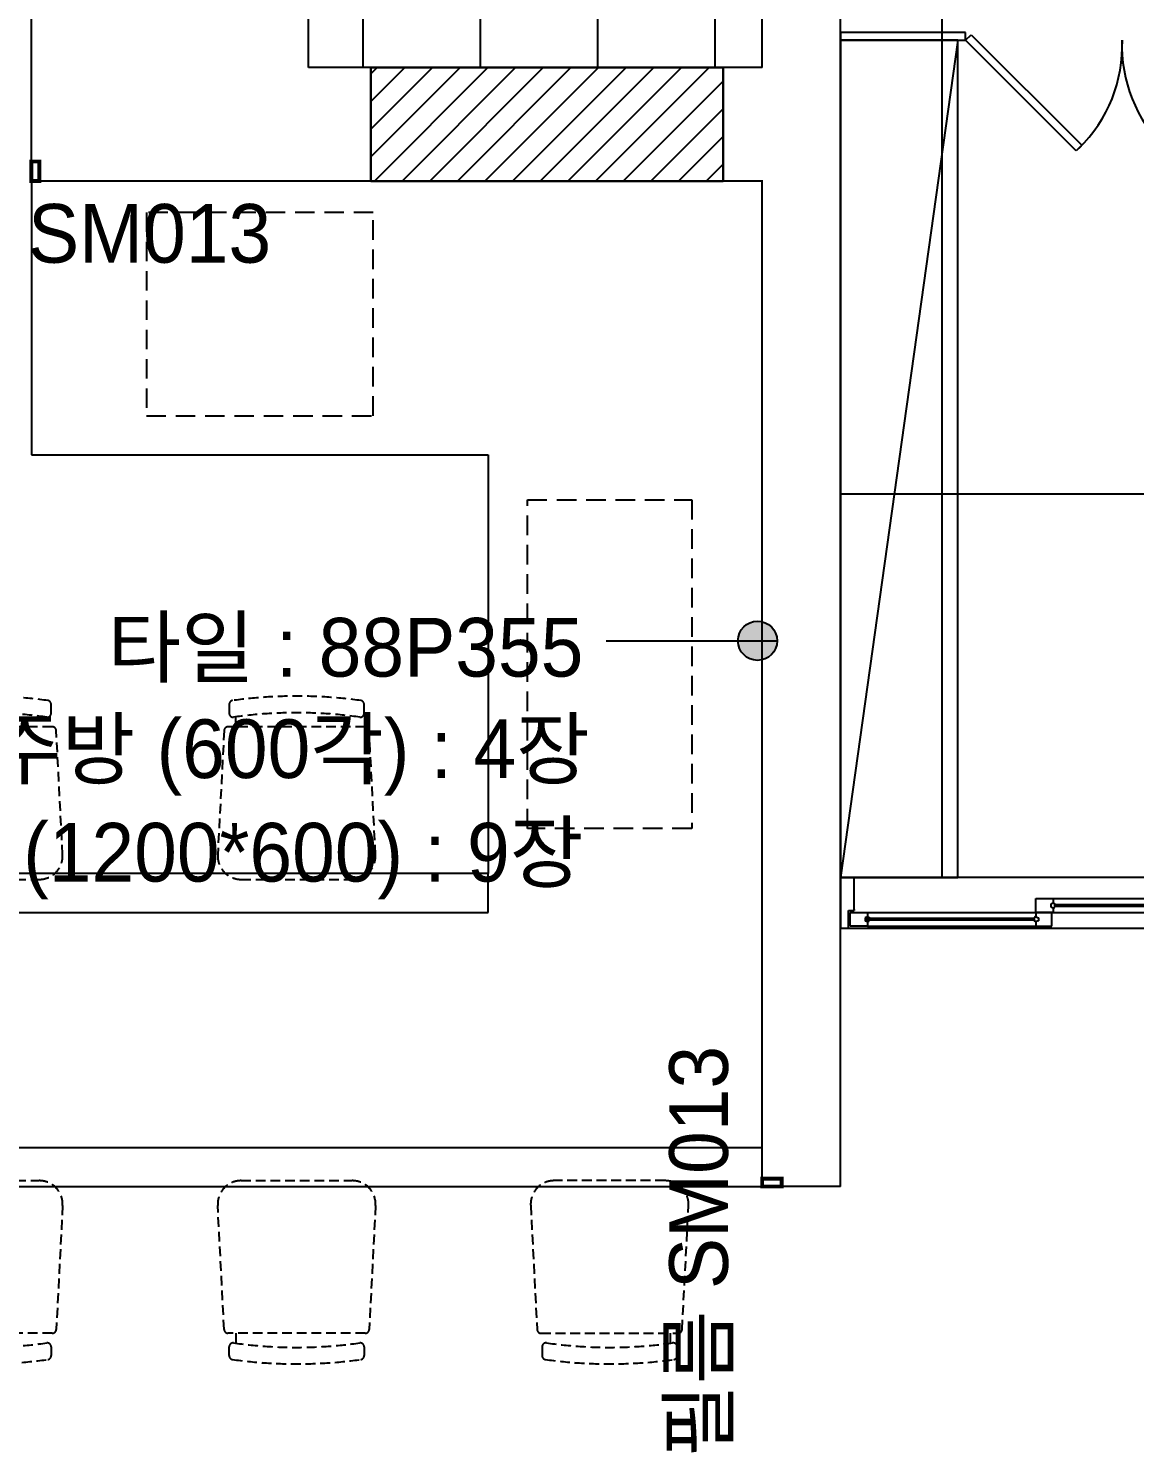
# Model space of a CAD drawing. Header units: inches. Extents: x 4374 to 164780, y 597 to 50243.
# Drawn here: x 13616 to 16444, y 11400 to 15040 of the extents above; entities that cross this region are included whole.
import ezdxf
from ezdxf.enums import TextEntityAlignment as Align

# ---------------------------------------------------------------- set-up
doc = ezdxf.new("R2010")
doc.units = ezdxf.units.IN
doc.header["$LTSCALE"] = 50
doc.header["$MEASUREMENT"] = 0
doc.linetypes.add('DASHED', pattern=[0.75, 0.5, -0.25])
doc.linetypes.add('DASHEDX2', pattern=[1.5, 1, -0.5])
for name, color, linetype in [('03-TEXT', 3, 'Continuous'), ('03-WAL NEW', 3, 'Continuous'), ('04_FUR', 6, 'Continuous'), ('06-FUR', 6, 'Continuous'), ('3.기호.계단선', 30, 'Continuous'), ('FUR', 8, 'DASHED'), ('Layer 1', 7, 'Continuous'), ('도면층2', 2, 'Continuous'), ('도면층4', 4, 'Continuous'), ('도면층8', 8, 'Continuous')]:
    doc.layers.add(name, color=color, linetype=linetype)
doc.styles.add('코레일둥고', font='Korail_Round_Gothic_Medium.ttf')

# ---------------------------------------------------------------- blocks, each defined once
blk = doc.blocks.new('GSTERT')
at = {"layer": '03-WAL NEW', "color": 8, "linetype": 'Continuous'}
for p, q in [((-40858.5, -14759.1), (-40842.7, -14743.3)), ((-40858.5, -14829.8), (-40772, -14743.3)), ((-40858.5, -14900.5), (-40701.3, -14743.3)), ((-40858.5, -14971.2), (-40630.6, -14743.3)), ((-40849.8, -15033.3), (-40559.8, -14743.3)), ((-40779.1, -15033.3), (-40489.1, -14743.3)), ((-40708.4, -15033.3), (-40418.4, -14743.3)), ((-40637.7, -15033.3), (-40347.7, -14743.3)), ((-40567, -15033.3), (-40277, -14743.3)), ((-40496.3, -15033.3), (-40206.3, -14743.3)), ((-40425.6, -15033.3), (-40135.6, -14743.3)), ((-40354.9, -15033.3), (-40064.9, -14743.3)), ((-40284.2, -15033.3), (-39994.2, -14743.3)), ((-40213.5, -15033.3), (-39958.5, -14778.4)), ((-40142.7, -15033.3), (-39958.5, -14849.1)), ((-40072, -15033.3), (-39958.5, -14919.8)), ((-40001.3, -15033.3), (-39958.5, -14990.5))]:
    blk.add_line(p, q, dxfattribs=at)
at = {"layer": '03-WAL NEW', "color": 8}
for p, q in [((-40858.5, -14743.3), (-39958.5, -14743.3)), ((-40858.5, -15033.3), (-40858.5, -14743.3)), ((-39958.5, -14743.3), (-39958.5, -15033.3)), ((-39958.5, -15033.3), (-40858.5, -15033.3))]:
    blk.add_line(p, q, dxfattribs=at)
at = {"layer": '04_FUR', "color": 8}
for p, q in [((-40558.5, -16903.3), (-40558.5, -16803.3)), ((-42238.5, -16903.3), (-40558.5, -16903.3)), ((-42238.5, -17503.3), (-39858.5, -17503.3))]:
    blk.add_line(p, q, dxfattribs=at)
at = {"layer": '06-FUR', "color": 8}
for p, q in [((-39338.5, -14653.3), (-39658.5, -14653.3)), ((-39658.5, -14653.3), (-39658.5, -14673.3)), ((-39338.5, -14673.3), (-39338.5, -14653.3)), ((-39338.5, -14673.3), (-39324.3, -14659.2)), ((-39324.3, -14659.2), (-39041.5, -14942)), ((-39658.5, -14673.3), (-39338.5, -14673.3)), ((-39358.5, -14673.3), (-39658.5, -14673.3)), ((-39658.5, -14673.3), (-39658.5, -16813.3)), ((-39358.5, -14673.3), (-39658.5, -16813.3)), ((-39358.5, -16813.3), (-39358.5, -14673.3)), ((-39055.6, -14956.2), (-39338.5, -14673.3)), ((-39041.5, -14942), (-39055.6, -14956.2)), ((-41726.5, -15033.3), (-41726.5, -15733.3)), ((-39858.5, -15033.3), (-41726.5, -15033.3)), ((-39858.5, -17603.3), (-39858.5, -15033.3)), ((-41726.5, -15733.3), (-40558.5, -15733.3)), ((-40558.5, -15733.3), (-40558.5, -16803.3)), ((-40558.5, -16803.3), (-42238.5, -16803.3)), ((-39658.5, -16813.3), (-39358.5, -16813.3)), ((-42238.5, -17603.3), (-39858.5, -17603.3))]:
    blk.add_line(p, q, dxfattribs=at)
at = {"layer": '06-FUR', "color": 8, "linetype": 'DASHEDX2'}
for p, q in [((-40852.5, -15113.3), (-41432.5, -15113.3)), ((-41432.5, -15113.3), (-41432.5, -15633.3)), ((-40852.5, -15633.3), (-40852.5, -15113.3)), ((-41432.5, -15633.3), (-40852.5, -15633.3)), ((-40458.5, -16688.3), (-40458.5, -15848.3)), ((-40458.5, -15848.3), (-40038.5, -15848.3)), ((-40038.5, -15848.3), (-40038.5, -16688.3)), ((-40038.5, -16688.3), (-40458.5, -16688.3))]:
    blk.add_line(p, q, dxfattribs=at)
at = {"layer": '06-FUR', "color": 8}
for centre, start, end in [((-39302.9, -14687.7), 314.2144, 2.2625), ((-38574.1, -14687.7), 177.7375, 225.7856)]:
    blk.add_arc(centre, 364.7, start, end, dxfattribs=at)
at = {"layer": 'FUR', "color": 8}
for p, q in [((-41203.5, -16428.3), (-41203.5, -16402.7)), ((-41203.5, -17978.3), (-41203.5, -18004)), ((-40093.5, -17978.3), (-40093.5, -18004))]:
    blk.add_line(p, q, dxfattribs=at)
for points in [[(-41687.3, -16403.6, 0.455835), (-41675.9, -16393.7), (-41675.9, -16371.1, 0.37479), (-41684.5, -16361.1, 0.068331), (-42012.4, -16361.1, 0.37479), (-42021, -16371.1), (-42021, -16393.7, 0.455835), (-42009.6, -16403.6, -0.070108)], [(-40887.3, -16403.6, 0.455835), (-40875.9, -16393.7), (-40875.9, -16371.1, 0.37479), (-40884.5, -16361.1, 0.068331), (-41212.4, -16361.1, 0.37479), (-41221, -16371.1), (-41221, -16393.7, 0.455835), (-41209.6, -16403.6, -0.070108)], [(-42024, -16428.3, 0.399285), (-42033.9, -16437.8), (-42050.2, -16755.3, 0.429301), (-41990.3, -16818.3), (-41706.6, -16818.3, 0.429301), (-41646.7, -16755.3), (-41663, -16437.8, 0.399285), (-41673, -16428.3)], [(-41224, -16428.3, 0.399285), (-41233.9, -16437.8), (-41250.2, -16755.3, 0.429301), (-41190.3, -16818.3), (-40906.6, -16818.3, 0.429301), (-40846.7, -16755.3), (-40863, -16437.8, 0.399285), (-40873, -16428.3)], [(-42024, -17978.3, -0.399285), (-42033.9, -17968.9), (-42050.2, -17651.4, -0.429301), (-41990.3, -17588.3), (-41706.6, -17588.3, -0.429301), (-41646.7, -17651.4), (-41663, -17968.9, -0.399285), (-41673, -17978.3)], [(-41224, -17978.3, -0.399285), (-41233.9, -17968.9), (-41250.2, -17651.4, -0.429301), (-41190.3, -17588.3), (-40906.6, -17588.3, -0.429301), (-40846.7, -17651.4), (-40863, -17968.9, -0.399285), (-40873, -17978.3)], [(-40073, -17978.3, 0.399285), (-40063, -17968.9), (-40046.7, -17651.4, 0.429301), (-40106.6, -17588.3), (-40390.3, -17588.3, 0.429301), (-40450.2, -17651.4), (-40433.9, -17968.9, 0.399285), (-40424, -17978.3)], [(-41687.3, -18003.1, -0.455835), (-41675.9, -18013), (-41675.9, -18035.6, -0.37479), (-41684.5, -18045.5, -0.068331), (-42012.4, -18045.5, -0.37479), (-42021, -18035.6), (-42021, -18013, -0.455835), (-42009.6, -18003.1, 0.070108)], [(-40887.3, -18003.1, -0.455835), (-40875.9, -18013), (-40875.9, -18035.6, -0.37479), (-40884.5, -18045.5, -0.068331), (-41212.4, -18045.5, -0.37479), (-41221, -18035.6), (-41221, -18013, -0.455835), (-41209.6, -18003.1, 0.070108)], [(-40409.6, -18003.1, 0.455835), (-40421, -18013), (-40421, -18035.6, 0.37479), (-40412.4, -18045.5, 0.068331), (-40084.5, -18045.5, 0.37479), (-40075.9, -18035.6), (-40075.9, -18013, 0.455835), (-40087.3, -18003.1, -0.070108)]]:
    blk.add_lwpolyline(points, format="xyb", close=True, dxfattribs=at)
at = {"layer": 'Layer 1', "color": 8}
blk.add_lwpolyline([(-39658.5, -16943.3), (-38198.5, -16943.3), (-38198.5, -16813.3), (-39658.5, -16813.3)], close=True, dxfattribs=at)
at = {"layer": '도면층2', "color": 8}
for p, q in [((-39658.5, -17603.3), (-39658.5, -13013.3)), ((-39858.5, -14743.3), (-39858.5, -13343.3)), ((-41726.5, -15033.3), (-41726.5, -14483.3)), ((-41018.5, -14743.3), (-41018.5, -14483.3)), ((-40858.5, -14743.3), (-41018.5, -14743.3)), ((-40858.5, -14743.3), (-40858.5, -15033.3)), ((-39858.5, -14743.3), (-39958.5, -14743.3)), ((-39958.5, -14743.3), (-39958.5, -15033.3)), ((-40858.5, -15033.3), (-41726.5, -15033.3)), ((-39858.5, -15033.3), (-39958.5, -15033.3)), ((-39858.5, -17603.3), (-39858.5, -15033.3)), ((-39658.5, -17603.3), (-39858.5, -17603.3))]:
    blk.add_line(p, q, dxfattribs=at)
at = {"layer": '도면층4', "color": 8}
for p, q in [((-39958.5, -14743.3), (-40858.5, -14743.3)), ((-40858.5, -14743.3), (-40858.5, -15033.3)), ((-39958.5, -15033.3), (-39958.5, -14743.3)), ((-40858.5, -15033.3), (-39958.5, -15033.3))]:
    blk.add_line(p, q, dxfattribs=at)
at = {"layer": '도면층8', "color": 8}
for p, q in [((-38198.5, -16813.3), (-39658.5, -16813.3)), ((-39623.4, -16813.3), (-39658.5, -16813.3)), ((-39658.5, -16813.3), (-39658.5, -16818.4)), ((-39623.4, -16897.7), (-39623.4, -16813.3)), ((-39658.5, -16818.4), (-39658.5, -16943.3)), ((-39158.9, -16867.4), (-39114.5, -16867.4)), ((-39158.9, -16902.5), (-39158.9, -16867.4)), ((-39114.5, -16879.1), (-39121, -16881.2)), ((-39121, -16881.2), (-39121, -16888.7)), ((-39121, -16888.7), (-39114.5, -16890.8)), ((-39114.5, -16867.4), (-38688.7, -16867.4)), ((-39114.5, -16867.4), (-39114.5, -16879.1)), ((-39114.5, -16878.2), (-39111.3, -16879.8)), ((-39111.3, -16879.8), (-39110.7, -16880.9)), ((-39110.7, -16880.9), (-39110, -16882.6)), ((-39110.7, -16888.9), (-39110, -16887.3)), ((-39110, -16887.3), (-39110, -16882.6)), ((-39110, -16882.6), (-38723.4, -16882.6)), ((-38723.4, -16887.3), (-39110, -16887.3)), ((-39638.1, -16943.3), (-39638.1, -16897.7)), ((-39638.1, -16897.7), (-39623.4, -16897.7)), ((-39633.4, -16902.5), (-39588.9, -16902.5)), ((-39633.4, -16937.6), (-39633.4, -16902.5)), ((-39623.4, -16895.3), (-39623.4, -16897.7)), ((-39588.9, -16914.2), (-39595.4, -16916.2)), ((-39595.4, -16916.2), (-39595.4, -16923.8)), ((-39595.4, -16923.8), (-39588.9, -16925.9)), ((-39593, -16922.4), (-39593, -16917.7)), ((-39593, -16917.7), (-39163.4, -16917.7)), ((-39163.4, -16922.4), (-39593, -16922.4)), ((-39588.9, -16902.5), (-39158.9, -16902.5)), ((-39588.9, -16902.5), (-39588.9, -16914.2)), ((-39588.9, -16913.2), (-39585.7, -16914.9)), ((-39588.9, -16926.8), (-39585.7, -16925.2)), ((-39585.7, -16914.9), (-39585.1, -16916)), ((-39585.7, -16925.2), (-39585.1, -16924)), ((-39585.1, -16916), (-39584.5, -16917.7)), ((-39585.1, -16924), (-39584.5, -16922.4)), ((-39162.7, -16916), (-39163.4, -16917.7)), ((-39163.4, -16917.7), (-39163.4, -16922.4)), ((-39163.4, -16922.4), (-39163.4, -16917.7)), ((-39162.7, -16924), (-39163.4, -16922.4)), ((-39162.1, -16914.9), (-39162.7, -16916)), ((-39162.1, -16925.2), (-39162.7, -16924)), ((-39158.9, -16913.2), (-39162.1, -16914.9)), ((-39158.9, -16926.8), (-39162.1, -16925.2)), ((-39118, -16902.5), (-39158.9, -16902.5)), ((-39158.9, -16902.5), (-39158.9, -16914.2)), ((-39158.9, -16902.5), (-38688.7, -16902.5)), ((-39114.5, -16902.5), (-39158.9, -16902.5)), ((-39158.9, -16914.2), (-39152.4, -16916.2)), ((-39152.4, -16923.8), (-39158.9, -16925.9)), ((-39152.4, -16916.2), (-39152.4, -16923.8)), ((-39118, -16937.6), (-39118, -16902.5)), ((-39114.5, -16891.7), (-39111.3, -16890.1)), ((-39114.5, -16890.8), (-39114.5, -16902.5)), ((-39111.3, -16890.1), (-39110.7, -16888.9)), ((-39658.5, -16943.3), (-39638.1, -16943.3)), ((-39638.1, -16943.3), (-38233.5, -16943.3)), ((-39588.9, -16937.6), (-39633.4, -16937.6)), ((-39588.9, -16925.9), (-39588.9, -16937.6)), ((-39588.9, -16937.6), (-39158.9, -16937.6)), ((-39158.9, -16925.9), (-39158.9, -16937.6)), ((-39158.9, -16937.6), (-39118, -16937.6))]:
    blk.add_line(p, q, dxfattribs=at)

msp = doc.modelspace()

# ---------------------------------------------------------------- hatches: boundary and pattern name
at = {"layer": '03-WAL NEW'}
h = msp.add_hatch(dxfattribs=at)
h.set_pattern_fill('_USER', color=8, scale=600, angle=90, pattern_type=0)
h.set_pattern_definition([(90, (17151.95, 15000.06), (-600, 4e-14), [])])
h.paths.add_polyline_path([(16911.9, 16470.1), (15691.9, 16470.1), (15691.9, 15050.1), (16911.9, 15050.1)])
h.paths.add_polyline_path([(17151.9, 15000.1), (16911.9, 15000.1), (16911.9, 15050.1), (15691.9, 15050.1), (15691.9, 13270.1), (17151.9, 13270.1), (17151.9, 14000.1)])
h.paths.add_polyline_path([(17151.9, 13270.1), (15691.9, 13270.1), (15691.9, 12870.1), (17151.9, 12870.1)])
h = msp.add_hatch(dxfattribs=at)
h.set_pattern_fill('_USER', color=8, scale=300, double=1, pattern_type=0)
h.set_pattern_definition([(0, (14471.95, 16340.06), (0, 300), []), (90, (14471.95, 16340.06), (-300, 2e-14), [])])
h.paths.add_polyline_path([(14471.9, 16340.1), (13773.9, 16340.1), (13773.9, 15200.1), (14331.9, 15200.1), (14471.9, 15200.1)])
h.paths.add_polyline_path([(15491.9, 16340.1), (14471.9, 16340.1), (14471.9, 15200.1), (14331.9, 15200.1), (14331.9, 14940.1), (15491.9, 14940.1)])
h = msp.add_hatch(dxfattribs=at)
h.set_pattern_fill('_USER', color=8, scale=1200, pattern_type=0)
h.set_pattern_definition([(0, (16912, 15050.1), (0, 1200), [])])
h.paths.add_polyline_path([(17151.9, 15000.1), (16911.9, 15000.1), (16911.9, 15050.1), (15691.9, 15050.1), (15691.9, 13270.1), (17151.9, 13270.1), (17151.9, 14000.1)])
at = {"layer": '3.기호.계단선'}
h = msp.add_hatch(color=256, dxfattribs=at)
h.dxf.hatch_style = 1
edge = h.paths.add_edge_path()
edge.add_arc((15480, 13475), 50, 0, 360)

# ---------------------------------------------------------------- linework, layer by layer
at = {"layer": '03-TEXT', "color": 10, "const_width": 10}
for points in [[(13623.9, 14700.1), (13623.9, 14650.1), (13643.9, 14650.1), (13643.9, 14700.1), (13623.9, 14700.1)], [(15541.9, 12100.1), (15491.9, 12100.1), (15491.9, 12080.1), (15541.9, 12080.1), (15541.9, 12100.1)]]:
    msp.add_lwpolyline(points, dxfattribs=at)
at = {"layer": '3.기호.계단선'}
msp.add_line((15093, 13475), (15530.7, 13475), dxfattribs=at)
at = {"layer": '3.기호.계단선', "const_width": 5}
msp.add_lwpolyline([(13623.9, 14650.1), (15491.9, 14650.1), (15491.9, 12080.1)], dxfattribs=at)
at = {"layer": '3.기호.계단선'}
msp.add_circle((15480, 13475), 50, dxfattribs=at)

# ---------------------------------------------------------------- block references
at = {"layer": '06-FUR'}
msp.add_blockref('GSTERT', (55350.4, 29683.4), dxfattribs=at)

# ---------------------------------------------------------------- texts
at = {"layer": '03-TEXT', "color": 10, "style": '코레일둥고'}
msp.add_text('필름 SM013', height=150, dxfattribs=at).set_placement((14236.8, 14441.4), align=Align.RIGHT)
msp.add_text('필름 SM013', height=150, rotation=90, dxfattribs=at).set_placement((15404.4, 12439.6), align=Align.RIGHT)
at = {"layer": '3.기호.계단선', "style": '코레일둥고'}
for s, p in [('타일 : 88P355', (15034.8, 13383.5)), ('주방 (600각) : 4장', (15051.2, 13124.2)), ('주방 (1200*600) : 9장', (15034.9, 12859.5))]:
    msp.add_text(s, height=150, dxfattribs=at).set_placement(p, align=Align.RIGHT)

doc.saveas('drawing.dxf')
